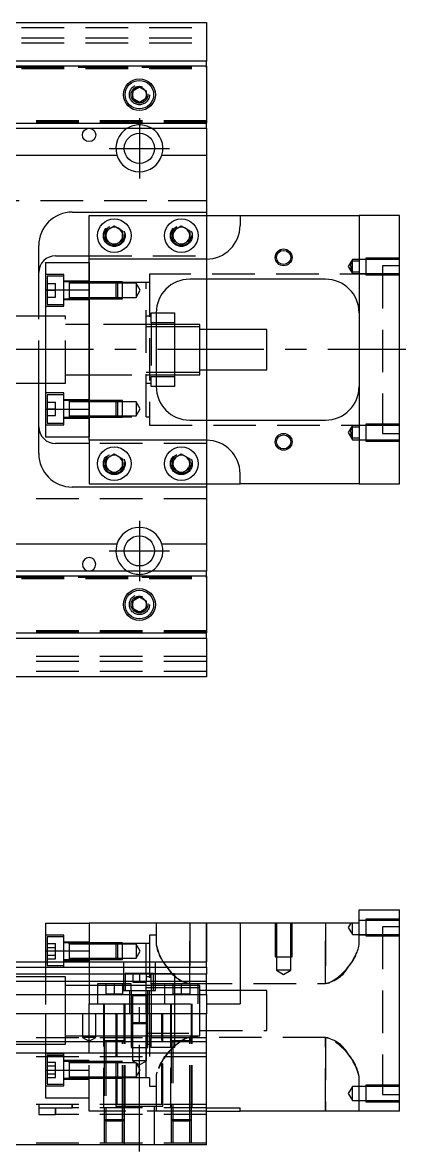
# Model space of a CAD drawing. Header units: millimetres. Extents: x -20 to 986, y -279 to 102.
# Drawn here: x 705.2 to 817.5, y -239 to 97.5 of the extents above; entities that cross this region are included whole.
import ezdxf

# ---------------------------------------------------------------- set-up
doc = ezdxf.new("R2010")
doc.units = ezdxf.units.MM
doc.linetypes.add('CENTER', pattern=[50.8, 31.75, -6.35, 6.35, -6.35])
doc.linetypes.add('DASHED', pattern=[19.05, 12.7, -6.35])
doc.layers.add('CENTER', color=1, linetype='CENTER')

msp = doc.modelspace()

# ---------------------------------------------------------------- linework, layer by layer
at = {"color": 3, "linetype": 'DASHED', "lineweight": -3}
for p, q in [((0, 96), (760, 96)), ((0, 93), (760, 93)), ((0, 91.5), (760, 91.5)), ((0, 84.2), (760, 84.2)), ((455, 84.204452), (760, 84.204452)), ((0, 83.8), (760, 83.8)), ((742.483582, 76.286038), (742.5, 76)), ((760, 68.2), (0, 68.2)), ((760, 67.8), (0, 67.8)), ((760, 67.795548), (455, 67.795548)), ((5.640312, 44.5), (760, 44.5)), ((760, 40), (760, 28)), ((735.477798, 34.364306), (735.5, 34)), ((749.5, 34), (749.520026, 34.346056)), ((725, 28), (760, 28)), ((760, 28), (760, 27)), ((760, 27), (760, 21)), ((807.5, 27.248732), (807.5, 22.248742)), ((817.5, 27.248732), (807.5, 27.248732)), ((725, 26), (725, 17.78342)), ((803.5, 26.848738), (802.287564, 24.748738)), ((802.287564, 24.748738), (803.5, 22.648738)), ((803.016436, 24.911344), (803.060666, 25.226886)), ((803.060666, 25.226886), (803.163852, 25.611128)), ((803.163852, 25.611128), (803.302956, 25.985522)), ((803.302956, 25.985522), (803.5, 26.435254)), ((803.5, 26.435254), (803.5, 26.848738)), ((807.5, 26.848738), (803.5, 26.848738)), ((803.5, 23.06222), (803.5, 26.435794)), ((803.5, 26.435254), (805.5, 26.435254)), ((817.5, 26.848738), (807.5, 26.848738)), ((812.5, 25), (812.5, -25)), ((817.5, 25), (812.5, 25)), ((717.5, 22.42767), (712, 22.42767)), ((712.5, 21.92767), (712.5, 13.42767)), ((717.5, 21.92767), (712.5, 21.92767)), ((717.5, 12.92767), (717.5, 22.42767)), ((725, 20.42767), (717.5, 20.42767)), ((743, 22.5), (743, -22.5)), ((812.5, 22.5), (743, 22.5)), ((803.5, 22.648738), (803.5, 23.06222)), ((805.5, 23.06222), (803.5, 23.06222)), ((803.5, 22.648738), (807.5, 22.648738)), ((807.5, 22.648738), (817.5, 22.648738)), ((807.5, 22.248742), (817.5, 22.248742)), ((712.5, 19.67767), (715, 19.67767)), ((712.5, 17.67767), (715, 17.67767)), ((715, 17.67767), (715, 19.67767)), ((715, 15.67767), (715, 17.67767)), ((719.1, 20.17767), (717.5, 20.17767)), ((719.1, 20.17767), (719.095, 20.17767)), ((719.1, 20.17767), (719.1, 19.92022)), ((719.105, 20.17767), (719.1, 20.17767)), ((724.99998, 20.17767), (719.1, 20.17767)), ((719.1, 19.92022), (719.1, 15.435068)), ((724.99998, 19.77767), (719.1, 19.77767)), ((733.1, 20.17767), (725, 20.17767)), ((733.1, 20.177664), (725, 20.177664)), ((742, 20), (725, 20)), ((733.5, 19.77767), (725, 19.77767)), ((733.1, 15.17767), (733.1, 20.17767)), ((733.5, 19.77767), (733.1, 20.17767)), ((735, 20.177664), (733.10002, 20.177664)), ((733.5, 19.77767), (733.5, 15.57767)), ((735, 19.77767), (733.50002, 19.77767)), ((735, 15.177674), (735, 20.177664)), ((739, 19.77767), (735, 19.77767)), ((739, 19.77767), (739, 15.57767)), ((740.212436, 17.67767), (739, 19.77767)), ((739, 15.57767), (740.212436, 17.67767)), ((742, -20), (742, 20)), ((743, 20), (742, 20)), ((712.5, 15.67767), (715, 15.67767)), ((717.5, 15.17767), (719.1, 15.17767)), ((717.5, 14.92767), (725, 14.92767)), ((719.095, 15.17767), (719.1, 15.17767)), ((719.1, 15.57767), (724.99998, 15.57767)), ((719.1, 15.435068), (719.1, 15.17767)), ((719.1, 15.17767), (719.105, 15.17767)), ((719.1, 15.17767), (724.99998, 15.17767)), ((725, 15.57767), (733.5, 15.57767)), ((725, 15.177674), (733.1, 15.177674)), ((725, 15.17767), (733.1, 15.17767)), ((733.1, 15.17767), (733.5, 15.57767)), ((733.10002, 15.177674), (735, 15.177674)), ((733.50002, 15.57767), (735, 15.57767)), ((735, 15.57767), (739, 15.57767)), ((712, 12.92767), (717.5, 12.92767)), ((712.5, 13.42767), (717.5, 13.42767)), ((743.5, 11), (745, 11)), ((743.5, 8), (743.5, 11)), ((710, -10), (710, 10)), ((718, 10), (712, 10)), ((718, -10), (718, 10)), ((725, 7.5), (718, 7.5)), ((742, 7.5), (725, 7.5)), ((742, 7.5), (741.995, 7.5)), ((743.5, 10), (742, 10)), ((743.5, 7.5), (742, 7.5)), ((742.005, 7.5), (742, 7.5)), ((743.5, 6.75), (742, 6.75)), ((743.5, 8), (743.5, -8)), ((745, 8), (743.5, 8)), ((745, 7.5), (743.5, 7.5)), ((745, 6.75), (743.5, 6.75)), ((750.5, 7.5), (745, 7.5)), ((750.5, 6.75), (745, 6.75)), ((760, 6), (760, -6)), ((712, -10), (718, -10)), ((718, -7.5), (725, -7.5)), ((725, -7.5), (742, -7.5)), ((741.995, -7.5), (742, -7.5)), ((742, -6.75), (743.5, -6.75)), ((742, -7.5), (743.5, -7.5)), ((742, -7.5), (742.005, -7.5)), ((742, -10), (743.5, -10)), ((743.5, -6.75), (745, -6.75)), ((743.5, -7.5), (745, -7.5)), ((743.5, -8), (745, -8)), ((743.5, -11), (743.5, -8)), ((745, -6.75), (750.5, -6.75)), ((745, -7.5), (750.5, -7.5)), ((717.5, -12.92767), (712, -12.92767)), ((712.5, -13.42767), (712.5, -21.92767)), ((717.5, -13.42767), (712.5, -13.42767)), ((717.5, -22.42767), (717.5, -12.92767)), ((745, -11), (743.5, -11)), ((712.5, -15.67767), (715, -15.67767)), ((715, -17.67767), (715, -15.67767)), ((725, -14.92767), (717.5, -14.92767)), ((719.1, -15.17767), (717.5, -15.17767)), ((719.1, -15.17767), (719.095, -15.17767)), ((719.1, -15.17767), (719.1, -15.435118)), ((719.105, -15.17767), (719.1, -15.17767)), ((724.99998, -15.17767), (719.1, -15.17767)), ((719.1, -15.435118), (719.1, -19.920272)), ((724.99998, -15.57767), (719.1, -15.57767)), ((733.1, -15.17767), (725, -15.17767)), ((733.1, -15.177674), (725, -15.177674)), ((733.5, -15.57767), (725, -15.57767)), ((733.1, -20.17767), (733.1, -15.17767)), ((733.5, -15.57767), (733.1, -15.17767)), ((735, -15.177674), (733.10002, -15.177674)), ((733.5, -15.57767), (733.5, -19.77767)), ((735, -15.57767), (733.50002, -15.57767)), ((735, -20.177664), (735, -15.177674)), ((739, -15.57767), (735, -15.57767)), ((739, -15.57767), (739, -19.77767)), ((740.212436, -17.67767), (739, -15.57767)), ((712.5, -17.67767), (715, -17.67767)), ((712.5, -19.67767), (715, -19.67767)), ((715, -19.67767), (715, -17.67767)), ((717.5, -20.17767), (719.1, -20.17767)), ((719.095, -20.17767), (719.1, -20.17767)), ((719.1, -19.77767), (724.99998, -19.77767)), ((719.1, -19.920272), (719.1, -20.17767)), ((719.1, -20.17767), (719.105, -20.17767)), ((719.1, -20.17767), (724.99998, -20.17767)), ((725, -17.78342), (725, -26)), ((725, -19.77767), (733.5, -19.77767)), ((725, -20), (742, -20)), ((725, -20.177664), (733.1, -20.177664)), ((725, -20.17767), (733.1, -20.17767)), ((733.1, -20.17767), (733.5, -19.77767)), ((733.10002, -20.177664), (735, -20.177664)), ((733.50002, -19.77767), (735, -19.77767)), ((735, -19.77767), (739, -19.77767)), ((739, -19.77767), (740.212436, -17.67767)), ((742, -20), (743, -20)), ((712, -22.42767), (717.5, -22.42767)), ((712.5, -21.92767), (717.5, -21.92767)), ((717.5, -20.42767), (725, -20.42767)), ((743, -22.5), (812.5, -22.5)), ((760, -21), (760, -27)), ((803.5, -22.648738), (802.287564, -24.748738)), ((803.163852, -23.886348), (803.302956, -23.511954)), ((803.302956, -23.511954), (803.5, -23.06222)), ((803.5, -23.06222), (803.5, -22.648738)), ((807.5, -22.648738), (803.5, -22.648738)), ((803.5, -26.435254), (803.5, -23.06168)), ((803.5, -23.06222), (805.5, -23.06222)), ((807.5, -22.248742), (807.5, -27.248732)), ((817.5, -22.248742), (807.5, -22.248742)), ((817.5, -22.648738), (807.5, -22.648738)), ((802.287564, -24.748738), (803.5, -26.848738)), ((803.016436, -24.586132), (803.060666, -24.27059)), ((803.060666, -24.27059), (803.163852, -23.886348)), ((803.5, -26.848738), (803.5, -26.435254)), ((805.5, -26.435254), (803.5, -26.435254)), ((803.5, -26.848738), (807.5, -26.848738)), ((807.5, -26.848738), (817.5, -26.848738)), ((812.5, -25), (817.5, -25)), ((760, -28), (725, -28)), ((760, -27), (760, -28)), ((760, -28), (760, -40)), ((807.5, -27.248732), (817.5, -27.248732)), ((735.477798, -33.635694), (735.5, -34)), ((755.477798, -33.635694), (755.5, -34)), ((760, -44.5), (5.640312, -44.5)), ((0, -67.8), (760, -67.8)), ((0, -68.2), (760, -68.2)), ((455, -67.795548), (760, -67.795548)), ((742.483582, -75.713962), (742.5, -76)), ((760, -83.8), (0, -83.8)), ((760, -84.2), (0, -84.2)), ((760, -84.204452), (455, -84.204452)), ((760, -91.5), (0, -91.5)), ((760, -93), (0, -93)), ((760, -96), (0, -96)), ((745, -171.03), (745, -177.402214)), ((755, -188.952252), (755, -171.03)), ((755, -171.03), (755, -188.952252)), ((760, -171.03), (760, -182.53)), ((780.500006, -171.03), (780.500006, -181.03)), ((780.9, -171.03), (780.9, -181.03)), ((785.1, -181.03), (785.1, -171.03)), ((785.499994, -181.03), (785.499994, -171.03)), ((795.5, -171.03), (795.5, -188.952252)), ((795.5, -188.952252), (795.5, -171.03)), ((803.009982, -171.03), (802.287564, -172.281262)), ((803.5, -174.381262), (803.5, -171.03)), ((807.5, -170.181262), (805.5, -170.181262)), ((805.5, -177.402214), (805.5, -171.03)), ((807.5, -169.781268), (807.5, -174.781258)), ((817.5, -169.781268), (807.5, -169.781268)), ((817.5, -170.181262), (807.5, -170.181262)), ((717.5, -174.60233), (712, -174.60233)), ((717.5, -179.35233), (717.5, -174.60233)), ((743, -174.53), (743, -191.03)), ((745, -174.53), (743, -174.53)), ((802.287564, -172.281262), (803.5, -174.381262)), ((803.5, -174.381262), (807.5, -174.381262)), ((812.5, -174.53), (805.5, -174.53)), ((807.5, -174.381262), (817.5, -174.381262)), ((807.5, -174.781258), (817.5, -174.781258)), ((812.5, -172.03), (812.5, -222.03)), ((817.5, -172.03), (812.5, -172.03)), ((712.5, -175.10233), (712.5, -179.35233)), ((717.5, -175.10233), (712.5, -175.10233)), ((712.5, -177.04293), (715, -177.04293)), ((712.5, -178.19763), (715, -178.19763)), ((715, -178.19763), (715, -177.04293)), ((715, -180.507032), (715, -178.19763)), ((725, -176.60233), (717.5, -176.60233)), ((719.1, -176.85233), (717.5, -176.85233)), ((719.1, -176.85233), (719.095, -176.85233)), ((719.1, -176.852326), (719.1, -176.853182)), ((719.1, -176.85233), (719.1, -177.10978)), ((719.1, -177.109798), (719.1, -176.85233)), ((724.99998, -176.85233), (719.1, -176.85233)), ((719.105, -176.85233), (719.1, -176.85233)), ((719.1, -177.10978), (719.1, -179.35233)), ((724.99998, -177.25233), (719.1, -177.25233)), ((733.1, -176.85233), (725, -176.85233)), ((733.100006, -176.852336), (725, -176.852336)), ((733.27767, -177.03), (725, -177.03)), ((733.5, -177.25233), (725, -177.25233)), ((733.1, -179.35233), (733.1, -176.85233)), ((733.5, -177.25233), (733.1, -176.85233)), ((735, -176.852336), (733.10002, -176.852336)), ((735, -177.03), (733.27767, -177.03)), ((733.5, -177.25233), (733.5, -181.45233)), ((735, -177.25233), (733.50002, -177.25233)), ((735, -181.852326), (735, -176.852336)), ((742, -177.03), (735, -177.03)), ((739, -177.25233), (735, -177.25233)), ((739, -177.25233), (739, -181.45233)), ((740.212436, -179.35233), (739, -177.25233)), ((742, -186.03), (742, -177.03)), ((743, -177.03), (742, -177.03)), ((712.5, -179.35233), (712.5, -182.53)), ((712.5, -180.507032), (715, -180.507032)), ((712.5, -181.661732), (715, -181.661732)), ((715, -181.661732), (715, -180.507032)), ((717.5, -184.10233), (717.5, -179.35233)), ((719.1, -179.2023), (719.1, -179.48317)), ((719.1, -179.35233), (719.1, -181.119324)), ((719.1, -181.119324), (719.1, -181.594932)), ((719.1, -181.119328), (719.1, -181.852336)), ((719.1, -181.45233), (724.99998, -181.45233)), ((719.1, -181.594932), (719.1, -181.85233)), ((725, -181.45233), (733.5, -181.45233)), ((733.1, -181.85233), (733.1, -179.35233)), ((733.1, -181.85233), (733.5, -181.45233)), ((733.50002, -181.45233), (735, -181.45233)), ((735, -181.45233), (739, -181.45233)), ((739, -181.45233), (740.212436, -179.35233)), ((780.500006, -181.03), (785.499994, -181.03)), ((780.9, -181.03), (780.9, -185.03)), ((785.1, -185.03), (785.1, -181.03)), ((712, -182.53), (712, -198.03)), ((712, -184.10233), (717.5, -184.10233)), ((712.5, -182.53), (712.5, -183.60233)), ((712.5, -183.60233), (717.5, -183.60233)), ((717.5, -181.85233), (719.1, -181.85233)), ((717.5, -182.10233), (725, -182.10233)), ((719.095, -181.85233), (719.1, -181.85233)), ((719.1, -181.85233), (724.99998, -181.85233)), ((719.1, -181.85233), (719.105, -181.85233)), ((725, -181.852326), (733.1, -181.852326)), ((725, -181.85233), (733.1, -181.85233)), ((725, -182.53), (725, -195.03)), ((733.10002, -181.852326), (735, -181.852326)), ((735.25, -182.53), (735.25, -191.03)), ((744.75, -191.03), (744.75, -182.53)), ((783, -185.03), (780.9, -185.03)), ((780.9, -185.03), (783, -186.242436)), ((785.1, -185.03), (783, -185.03)), ((783, -186.242436), (785.1, -185.03)), ((712, -187.03), (703, -187.03)), ((718, -187.03), (712, -187.03)), ((718, -197.03), (718, -187.03)), ((744.25, -186.03), (735.75, -186.03)), ((735.75, -186.03), (735.75, -191.03)), ((738, -186.03), (738, -188.53)), ((740, -186.03), (740, -188.53)), ((742, -186.03), (742, -188.53)), ((743.5, -187.03), (742, -187.03)), ((743.5, -189.03), (743.5, -186.03)), ((744.25, -186.03), (750.5, -186.03)), ((744.25, -191.03), (744.25, -186.03)), ((750.5, -186.03), (750.5, -189.03)), ((725, -189.53), (718, -189.53)), ((727.5, -189.53), (725, -189.53)), ((735.75, -189.03), (727.5, -189.03)), ((727.5, -189.03), (727.5, -195.03)), ((735.75, -189.53), (727.5, -189.53)), ((730, -189.03), (730, -192.03)), ((732.5, -189.03), (732.5, -192.03)), ((735, -189.03), (735, -192.03)), ((735.25, -191.03), (744.75, -191.03)), ((737.5, -189.03), (735.75, -189.03)), ((737.5, -189.53), (735.75, -189.53)), ((737, -191.03), (737, -198.03)), ((737.5, -191.03), (737.5, -189.03)), ((742, -189.53), (737.5, -189.53)), ((737.5, -191.03), (737.5, -192.63)), ((738, -188.53), (740, -188.53)), ((740, -188.53), (742, -188.53)), ((742, -189.53), (741.995, -189.53)), ((742, -191.03), (742, -188.53)), ((742.005, -189.53), (742, -189.53)), ((743.5, -189.53), (742, -189.53)), ((743.5, -190.28), (742, -190.28)), ((742, -192.628864), (742, -191.03)), ((742.5, -192.63), (742.5, -191.03)), ((743, -198.03), (743, -191.03)), ((744.25, -189.03), (743.5, -189.03)), ((743.5, -189.03), (743.5, -191.03)), ((744.25, -189.53), (743.5, -189.53)), ((744.25, -190.28), (743.5, -190.28)), ((743.5, -191.03), (743.5, -195.03)), ((747.5, -189.03), (744.25, -189.03)), ((747.5, -189.53), (744.25, -189.53)), ((747.5, -190.28), (744.25, -190.28)), ((757.5, -189.03), (747.5, -189.03)), ((747.5, -189.03), (747.5, -195.03)), ((750.5, -189.53), (747.5, -189.53)), ((750.5, -190.28), (747.5, -190.28)), ((750, -189.03), (750, -192.03)), ((750.5, -189.03), (750.5, -195.03)), ((757.5, -189.53), (750.5, -189.53)), ((757.5, -190.28), (750.5, -190.28)), ((752.5, -189.03), (752.5, -192.03)), ((755, -188.952252), (795.5, -188.952252)), ((755, -189.03), (755, -192.03)), ((757.5, -195.03), (757.5, -189.03)), ((758, -189.53), (757.5, -189.53)), ((758, -190.28), (757.5, -190.28)), ((758, -195.03), (758, -189.53)), ((760, -191.03), (758, -191.03)), ((770, -191.03), (760, -191.03)), ((778, -191.03), (770, -191.03)), ((778, -197.03), (778, -191.03)), ((795.847748, -188.936468), (795.5, -188.952252)), ((796.192382, -188.890138), (795.847748, -188.936468)), ((796.427222, -188.841004), (796.192382, -188.890138)), ((725, -198.03), (725, -195.03)), ((725, -195.03), (737.5, -195.03)), ((729.25, -195.03), (729.25, -226.03)), ((729.5, -195.03), (729.5, -198.03)), ((730, -192.03), (732.5, -192.03)), ((732.5, -192.03), (735, -192.03)), ((735.5, -206.035), (735.5, -195.03)), ((735.75, -226.03), (735.75, -195.03)), ((737.5, -192.625), (737.5, -192.63)), ((737.5, -192.63), (737.757448, -192.63)), ((737.757468, -192.63), (737.5, -192.63)), ((737.5, -192.63), (737.5, -198.02998)), ((737.5, -192.63), (737.5, -192.635)), ((737.5, -195.03), (737.9, -195.03)), ((742.242552, -192.63), (737.757468, -192.63)), ((737.9, -192.63), (737.9, -198.02998)), ((737.9, -195.03), (742.1, -195.03)), ((742, -195.03), (742, -192.628864)), ((742, -197.03), (742, -195.03)), ((742.1, -198.02998), (742.1, -192.63)), ((742.1, -195.03), (742.5, -195.03)), ((742.5, -192.63), (742.242552, -192.63)), ((742.242602, -192.63), (742.5, -192.63)), ((742.5, -192.63), (742.5, -192.625)), ((742.5, -198.02998), (742.5, -192.63)), ((742.5, -192.635), (742.5, -192.63)), ((742.5, -195.03), (760, -195.03)), ((743.5, -195.03), (743.5, -205.03)), ((749.25, -195.03), (749.25, -226.03)), ((749.5, -195.03), (749.5, -206.035)), ((750, -192.03), (752.5, -192.03)), ((750.5, -195.03), (750.5, -205.03)), ((752.5, -192.03), (755, -192.03)), ((755.5, -206.035), (755.5, -195.03)), ((755.75, -226.03), (755.75, -195.03)), ((758, -197.03), (758, -195.03)), ((712, -198.03), (712, -206.33)), ((718, -198.03), (718, -197.03)), ((718, -206.33), (718, -198.03)), ((723, -198.03), (723, -205.03)), ((725, -206.33), (725, -198.03)), ((727, -205.03), (727, -198.03)), ((729.5, -198.03), (729.5, -206.03)), ((733, -198.03), (733, -225.53)), ((733.291796, -198.03), (733.291796, -225.03)), ((737.5, -198.03), (737.5, -200.63)), ((737.500006, -198.03), (737.500006, -200.630006)), ((737.9, -198.03), (737.9, -201.03)), ((742, -217.03), (742, -197.03)), ((742.1, -201.03), (742.1, -198.03)), ((742.499994, -200.630006), (742.499994, -198.03)), ((742.5, -200.63), (742.5, -198.03)), ((743, -198.03), (743, -219.53)), ((746.708204, -225.03), (746.708204, -198.03)), ((747, -225.53), (747, -198.03)), ((758, -204.53), (758, -197.03)), ((778, -203.03), (778, -197.03)), ((737.5, -200.63), (742.5, -200.63)), ((737.5, -200.63), (737.9, -201.03)), ((737.500006, -200.63002), (737.500006, -206.33)), ((742.1, -201.03), (737.9, -201.03)), ((737.9, -201.03002), (737.9, -208.03)), ((742.1, -201.03), (742.5, -200.63)), ((742.1, -208.03), (742.1, -201.03002)), ((742.499994, -206.33), (742.499994, -200.63002)), ((760, -205.18), (0, -205.18)), ((718, -204.53), (725, -204.53)), ((727, -205.03), (723, -205.03)), ((723, -205.03), (725, -206.1847)), ((725, -204.53), (729.5, -204.53)), ((725, -206.1847), (727, -205.03)), ((729.5, -204.53), (742.005, -204.53)), ((741.995, -204.53), (750.5, -204.53)), ((742, -203.78), (758, -203.78)), ((742.005, -204.53), (750.5, -204.53)), ((743.5, -205.03), (750.5, -205.03)), ((743.5, -208.03), (743.5, -205.03)), ((750.5, -204.53), (758, -204.53)), ((750.5, -205.03), (750.5, -208.03)), ((754.072778, -205.218996), (754.258914, -205.178876)), ((755, -205.107748), (754.255708, -205.17949)), ((754.258914, -205.178876), (755, -205.107748)), ((795.5, -205.107748), (755, -205.107748)), ((755, -206.02998), (755, -205.107748)), ((755, -205.107748), (755, -206.02998)), ((758, -203.03), (778, -203.03)), ((795.5, -205.107748), (795.5, -227.03)), ((795.5, -227.03), (795.5, -205.107748)), ((795.847748, -205.123532), (795.5, -205.107748)), ((796.192382, -205.169862), (795.847748, -205.123532)), ((796.427222, -205.218996), (796.192382, -205.169862)), ((703.291796, -207.03), (712, -207.03)), ((712, -206.33), (712, -209.73)), ((712, -207.03), (716.708204, -207.03)), ((716.708204, -207.03), (718, -207.03)), ((718, -207.03), (718, -206.33)), ((725, -209.73), (725, -206.33)), ((735.500006, -206.03), (729.499994, -206.03)), ((735.500006, -206.03), (729.499994, -206.03)), ((729.5, -206.025), (729.5, -206.03)), ((729.849602, -206.03), (729.5, -206.03)), ((729.5, -206.03), (729.5, -206.33)), ((729.5, -206.03), (729.5, -206.035)), ((729.5, -206.33), (729.5, -209.73)), ((730, -206.03), (730, -206.33)), ((730, -206.33), (730, -209.73)), ((735, -226.02998), (735, -206.03)), ((735.5, -206.03), (735.15035, -206.03)), ((735.5, -226.02998), (735.5, -206.025)), ((737.500006, -206.33), (737.500006, -208.03)), ((737.500006, -208.03), (742.499994, -208.03)), ((737.9, -208.03), (737.9, -212.03)), ((742, -207.03), (743.5, -207.03)), ((742.1, -212.03), (742.1, -208.03)), ((742.499994, -208.03), (742.499994, -206.33)), ((750.5, -208.03), (743.5, -208.03)), ((749.5, -206.025), (749.5, -226.02998)), ((749.5, -206.03), (749.84965, -206.03)), ((749.849602, -206.03), (749.5, -206.03)), ((755.15035, -206.03), (749.849602, -206.03)), ((750, -206.03), (750, -226.02998)), ((755, -226.02998), (755, -206.03)), ((755.150204, -206.03), (755.5, -206.03)), ((755.5, -206.03), (755.15035, -206.03)), ((755.5, -226.02998), (755.5, -206.025)), ((760, -210.88), (0, -210.88)), ((712, -209.73), (712, -214.81342)), ((717.5, -209.95767), (712, -209.95767)), ((712.5, -210.45767), (712.5, -214.70767)), ((716.708204, -210.45767), (712.5, -210.45767)), ((717.5, -210.45767), (716.708204, -210.45767)), ((717.5, -214.70767), (717.5, -209.95767)), ((725, -211.95767), (717.5, -211.95767)), ((725, -226.03), (725, -209.73)), ((729.5, -209.73), (729.5, -226.02998)), ((730, -209.73), (730, -226.02998)), ((712, -214.81342), (712, -223.03)), ((712, -214.81342), (716.708204, -214.81342)), ((712.5, -212.398268), (715, -212.398268)), ((712.5, -213.552968), (715, -213.552968)), ((712.5, -214.70767), (712.5, -218.95767)), ((715, -213.552968), (715, -212.398268)), ((715, -215.86237), (715, -213.552968)), ((716.708204, -214.81342), (725, -214.81342)), ((719.1, -212.20767), (717.5, -212.20767)), ((717.5, -219.45767), (717.5, -214.70767)), ((719.1, -212.20767), (719.095, -212.20767)), ((719.1, -212.207664), (719.1, -212.60767)), ((719.1, -212.20767), (719.1, -212.465118)), ((719.1, -212.465136), (719.1, -212.20767)), ((724.99998, -212.20767), (719.1, -212.20767)), ((719.105, -212.20767), (719.1, -212.20767)), ((719.1, -212.465118), (719.1, -214.70767)), ((724.99998, -212.60767), (719.1, -212.60767)), ((719.1, -214.565624), (719.1, -214.849714)), ((719.1, -214.70767), (719.1, -216.950272)), ((729.5, -212.20767), (725, -212.20767)), ((729.5, -212.207674), (725, -212.207674)), ((729.5, -212.60767), (725, -212.60767)), ((730, -212.20767), (729.5, -212.20767)), ((730, -212.207674), (729.5, -212.207674)), ((730, -212.60767), (729.5, -212.60767)), ((733.1, -212.20767), (730, -212.20767)), ((733.1, -212.207674), (730, -212.207674)), ((733.5, -212.60767), (730, -212.60767)), ((733.1, -214.70767), (733.1, -212.20767)), ((733.5, -212.60767), (733.1, -212.20767)), ((733.1, -217.20767), (733.1, -214.70767)), ((735, -212.207674), (733.10002, -212.207674)), ((733.5, -212.60767), (733.5, -214.70767)), ((733.5, -214.70767), (733.5, -216.80767)), ((735, -212.60767), (733.50002, -212.60767)), ((739, -212.60767), (735, -212.60767)), ((742.1, -212.03), (737.9, -212.03)), ((737.9, -212.03), (740, -213.242436)), ((739, -212.60767), (739, -216.80767)), ((740.212436, -214.70767), (739, -212.60767)), ((739, -216.80767), (740.212436, -214.70767)), ((740, -213.242436), (742.1, -212.03)), ((712.5, -215.86237), (715, -215.86237)), ((712.5, -217.01707), (715, -217.01707)), ((715, -217.01707), (715, -215.86237)), ((717.5, -217.20767), (719.105, -217.20767)), ((717.5, -217.45767), (725, -217.45767)), ((719.095, -217.20767), (724.99998, -217.20767)), ((719.1, -216.80767), (719.1, -217.207674)), ((719.1, -216.80767), (724.99998, -216.80767)), ((719.1, -217.20767), (719.1, -216.95022)), ((719.1, -216.950272), (719.1, -217.20767)), ((719.1, -216.950272), (719.1, -217.20767)), ((725, -216.80767), (729.5, -216.80767)), ((725, -217.03), (729.5, -217.03)), ((725, -217.207664), (729.5, -217.207664)), ((725, -217.20767), (729.5, -217.20767)), ((729.5, -216.80767), (730, -216.80767)), ((729.5, -217.03), (730, -217.03)), ((729.5, -217.207664), (730, -217.207664)), ((729.5, -217.20767), (730, -217.20767)), ((730, -216.80767), (733.5, -216.80767)), ((730, -217.03), (742, -217.03)), ((730, -217.207664), (733.1, -217.207664)), ((730, -217.20767), (733.1, -217.20767)), ((733.1, -217.20767), (733.5, -216.80767)), ((733.10002, -217.207664), (735, -217.207664)), ((733.50002, -216.80767), (735, -216.80767)), ((735, -216.80767), (739, -216.80767)), ((742, -217.03), (743, -217.03)), ((745, -216.657786), (745, -227.03)), ((805.5, -227.03), (805.5, -216.657786)), ((712, -219.45767), (717.5, -219.45767)), ((712.5, -218.95767), (717.5, -218.95767)), ((743, -219.53), (745, -219.53)), ((803.5, -219.678738), (802.287564, -221.778738)), ((802.287564, -221.778738), (803.5, -223.878738)), ((803.5, -223.878738), (803.5, -219.678738)), ((807.5, -219.678738), (803.5, -219.678738)), ((805.5, -219.53), (812.5, -219.53)), ((807.5, -219.278742), (807.5, -224.278732)), ((817.5, -219.278742), (807.5, -219.278742)), ((817.5, -219.678738), (807.5, -219.678738)), ((812.5, -222.03), (817.5, -222.03)), ((760, -225.03), (0, -225.03)), ((710, -225.03), (710, -226.03)), ((712, -223.03), (725, -223.03)), ((720, -226.03), (720, -225.03)), ((720, -225.03), (720, -226.03)), ((746.708204, -225.03), (733.291796, -225.03)), ((803.5, -223.878738), (807.5, -223.878738)), ((807.5, -223.878738), (817.5, -223.878738)), ((807.5, -224.278732), (817.5, -224.278732)), ((710, -226.03), (720, -226.03)), ((710, -226.03), (710, -228.03)), ((710, -228.03), (715, -228.03)), ((715, -228.03), (715, -226.03)), ((715, -226.03), (715, -228.03)), ((760, -228.03), (715, -228.03)), ((760, -226.03), (720, -226.03)), ((725, -227.03), (725, -226.03)), ((755, -227.03), (725, -227.03)), ((729.5, -226.03), (729.5, -229.53)), ((729.500006, -226.03), (729.500006, -229.530006)), ((730, -226.03), (730, -230.03)), ((733, -225.53), (740, -225.53)), ((735, -230.03), (735, -226.03)), ((735.499994, -229.530006), (735.499994, -226.03)), ((735.5, -225.53), (735.5, -237.03)), ((735.5, -229.53), (735.5, -226.03)), ((740, -225.53), (747, -225.53)), ((744.5, -237.03), (744.5, -225.53)), ((749.5, -226.03), (749.5, -229.53)), ((749.500006, -226.03), (749.500006, -229.530006)), ((750, -226.03), (750, -230.03)), ((755, -230.03), (755, -226.03)), ((755.5, -227.03), (755, -227.03)), ((755.499994, -229.530006), (755.499994, -226.03)), ((755.5, -229.53), (755.5, -226.03)), ((760, -227.03), (755.5, -227.03)), ((729.5, -229.53), (735.5, -229.53)), ((729.5, -229.53), (730, -230.03)), ((729.500006, -229.53002), (729.500006, -236.53)), ((735, -230.03), (730, -230.03)), ((730, -230.03002), (730, -236.53)), ((735, -230.03), (735.5, -229.53)), ((735, -236.53), (735, -230.03002)), ((735.499994, -236.53), (735.499994, -229.53002)), ((749.5, -229.53), (755.5, -229.53)), ((749.5, -229.53), (750, -230.03)), ((749.500006, -229.53002), (749.500006, -236.53)), ((755, -230.03), (750, -230.03)), ((750, -230.03002), (750, -236.53)), ((755, -230.03), (755.5, -229.53)), ((755, -236.53), (755, -230.03002)), ((755.499994, -236.53), (755.499994, -229.53002)), ((760, -236.53), (6.499992, -236.53))]:
    msp.add_line(p, q, dxfattribs=at)
at = {"color": 7, "linetype": 'Continuous', "lineweight": -3}
for p, q in [((455, 97.5), (760, 97.5)), ((760, 97.5), (760, 86)), ((760, 86), (455, 86)), ((760, 84.460392), (455, 84.460392)), ((760, 84.460392), (760, 86)), ((760, 84.460392), (760, 67.539608)), ((738, 77.1547), (740, 78.309402)), ((740, 78.309402), (742, 77.1547)), ((738, 74.8453), (738, 77.1547)), ((740, 73.690598), (738, 74.8453)), ((742, 74.8453), (740, 73.690598)), ((742, 77.1547), (742, 74.8453)), ((455, 67.539608), (760, 67.539608)), ((760, 66), (760, 67.539608)), ((455, 66), (760, 66)), ((760, 66), (760, 58)), ((626.708204, 58), (733.291796, 58)), ((746.708204, 58), (760, 58)), ((760, 58), (760, 41)), ((720, 41), (760, 41)), ((760, 41), (760, 40)), ((725, 27), (725, 40)), ((725, 40), (770, 40)), ((770, 40), (770, 37)), ((770, 40), (805.5, 40)), ((805.5, 40), (805.5, -40)), ((817.5, 40), (805.5, 40)), ((817.5, -40), (817.5, 40)), ((730, 35.443376), (732.5, 36.886752)), ((730, 32.556624), (730, 35.443376)), ((732.5, 36.886752), (735, 35.443376)), ((735, 35.443376), (735, 32.556624)), ((750, 35.443376), (752.5, 36.886752)), ((750, 32.556624), (750, 35.443376)), ((752.5, 36.886752), (755, 35.443376)), ((755, 35.443376), (755, 32.556624)), ((710, 10), (710, 31)), ((732.5, 31.113248), (730, 32.556624)), ((735, 32.556624), (732.5, 31.113248)), ((752.5, 31.113248), (750, 32.556624)), ((755, 32.556624), (752.5, 31.113248)), ((715, 28), (725, 28)), ((725, 17.78342), (725, 27)), ((760, 27), (725, 27)), ((712, 26), (725, 26)), ((712, 26), (712, 17.78342)), ((795.5, 21), (755, 21)), ((760, 21), (760, 6)), ((712, 17.78342), (712, -17.78342)), ((712, 17.78342), (725, 17.78342)), ((725, 17.78342), (725, -17.78342)), ((725, -17.78342), (725, 17.78342)), ((745, 11), (750.5, 11)), ((745, 11), (745, -11)), ((750.5, 11), (750.5, 8)), ((712, 10), (703, 10)), ((750.5, 8), (745, 8)), ((750.5, 8), (750.5, -8)), ((758, 7.5), (750.5, 7.5)), ((758, 6.75), (750.5, 6.75)), ((758, -7.5), (758, 7.5)), ((778, 6), (758, 6)), ((778, -6), (778, 6)), ((758, -6), (778, -6)), ((760, -6), (760, -21)), ((703, -10), (712, -10)), ((710, -31), (710, -10)), ((745, -8), (750.5, -8)), ((750.5, -6.75), (758, -6.75)), ((750.5, -7.5), (758, -7.5)), ((750.5, -8), (750.5, -11)), ((750.5, -11), (745, -11)), ((712, -17.78342), (712, -26)), ((712, -17.78342), (725, -17.78342)), ((725, -27), (725, -17.78342)), ((755, -21), (795.5, -21)), ((712, -26), (725, -26)), ((725, -28), (715, -28)), ((760, -27), (725, -27)), ((725, -27), (725, -40)), ((730, -32.556624), (732.5, -31.113248)), ((730, -35.443376), (730, -32.556624)), ((732.5, -31.113248), (735, -32.556624)), ((735, -32.556624), (735, -35.443376)), ((750, -32.556624), (752.5, -31.113248)), ((750, -35.443376), (750, -32.556624)), ((752.5, -31.113248), (755, -32.556624)), ((755, -32.556624), (755, -35.443376)), ((732.5, -36.886752), (730, -35.443376)), ((735, -35.443376), (732.5, -36.886752)), ((752.5, -36.886752), (750, -35.443376)), ((755, -35.443376), (752.5, -36.886752)), ((770, -40), (770, -37)), ((725, -40), (770, -40)), ((760, -40), (760, -41)), ((805.5, -40), (770, -40)), ((805.5, -40), (817.5, -40)), ((760, -41), (720, -41)), ((760, -41), (760, -58)), ((733.291796, -58), (626.708204, -58)), ((760, -58), (746.708204, -58)), ((760, -58), (760, -66)), ((760, -66), (455, -66)), ((760, -67.539608), (760, -66)), ((760, -67.539608), (455, -67.539608)), ((760, -67.539608), (760, -84.460392)), ((738, -74.8453), (740, -73.690598)), ((740, -73.690598), (742, -74.8453)), ((738, -77.1547), (738, -74.8453)), ((740, -78.309402), (738, -77.1547)), ((742, -77.1547), (740, -78.309402)), ((742, -74.8453), (742, -77.1547)), ((455, -84.460392), (760, -84.460392)), ((455, -86), (760, -86)), ((760, -86), (760, -84.460392)), ((760, -86), (760, -97.5)), ((760, -97.5), (455, -97.5)), ((805.5, -171.03), (805.5, -167.03)), ((805.5, -167.03), (817.5, -167.03)), ((817.5, -227.03), (817.5, -167.03)), ((712, -171.03), (725, -171.03)), ((712, -171.03), (712, -179.24658)), ((760, -171.03), (725, -171.03)), ((725, -171.03), (725, -182.53)), ((760, -182.53), (760, -171.03)), ((770, -171.03), (760, -171.03)), ((770, -171.03), (770, -195.03)), ((805.5, -171.03), (770, -171.03)), ((712, -179.24658), (725, -179.24658)), ((712, -179.24658), (712, -182.53)), ((454.5, -182.53), (760, -182.53)), ((454.5, -184.069608), (760, -184.069608)), ((760, -184.069608), (760, -182.53)), ((760, -184.069608), (760, -186.15154)), ((760, -186.15154), (454.5, -186.15154)), ((760, -188.366666), (454.5, -188.366666)), ((760, -188.366666), (760, -186.15154)), ((760, -192.211934), (760, -188.366666)), ((454.5, -192.211934), (760, -192.211934)), ((760, -192.211934), (760, -198.03)), ((760, -195.03), (770, -195.03)), ((760, -198.03), (0, -198.03)), ((760, -206.33), (760, -198.03)), ((760, -206.33), (0, -206.33)), ((760, -209.73), (760, -206.33)), ((760, -209.73), (0, -209.73)), ((760, -237.03), (760, -209.73)), ((760, -226.03), (770, -226.03)), ((760, -227.03), (770, -227.03)), ((770, -227.03), (770, -226.03)), ((817.5, -227.03), (770, -227.03)), ((760, -237.03), (0, -237.03))]:
    msp.add_line(p, q, dxfattribs=at)
for centre, radius in [((740, 76), 4.75), ((740, 76), 4.25), ((725, 64), 2), ((740, 60), 4.5), ((732.5, 34), 5), ((752.5, 34), 5), ((783, 27.5), 2.1), ((783, -27.5), 2.1), ((732.5, -34), 5), ((752.5, -34), 5), ((740, -60), 4.5), ((740, -76), 4.75), ((740, -76), 4.25)]:
    msp.add_circle(centre, radius, dxfattribs=at)
at = {"color": 3, "linetype": 'DASHED', "lineweight": -3}
for centre, radius in [((740, 76), 3), ((740, 76), 2.5), ((732.5, 34), 3.25), ((752.5, 34), 3.25), ((732.5, 34), 3), ((752.5, 34), 3), ((732.5, -34), 3.25), ((732.5, -34), 3), ((752.5, -34), 3.25), ((752.5, -34), 3), ((740, -76), 3), ((740, -76), 2.5)]:
    msp.add_circle(centre, radius, dxfattribs=at)
at = {"color": 3, "linetype": 'Continuous', "lineweight": -2}
for centre in [(783, 27.5), (783, -27.5)]:
    msp.add_circle(centre, 2.5, dxfattribs=at)
at = {"color": 7, "linetype": 'Continuous', "lineweight": -3}
for centre, radius, start, end in [((740, 76), 2.1, 137.75279, 162.24721), ((740, 76), 2.1, 102.24721, 137.75279), ((740, 76), 2.1, 77.75279, 102.24721), ((740, 76), 2.1, 42.24721, 77.75279), ((740, 76), 2.1, 17.75279, 42.24721), ((740, 76), 2.1, 162.24721, 180), ((740, 76), 2.1, 180, 197.75279), ((740, 76), 2.1, 197.75279, 222.24721), ((740, 76), 2.1, 222.24721, 257.75279), ((740, 76), 2.1, 282.24721, 317.75279), ((740, 76), 2.1, 317.75279, 342.24721), ((740, 76), 2.1, 342.24721, 17.75279), ((740, 76), 2.1, 257.75279, 282.24721), ((740, 60), 7, 121.002719, 196.60155), ((740, 60), 7, 343.39845, 58.997281), ((740, 60), 7, 196.60155, 343.39845), ((720, 31), 10, 90, 180), ((732.5, 34), 2.5, 120, 180), ((732.5, 34), 2.5, 180, 240), ((732.5, 34), 2.5, 60, 120), ((732.5, 34), 2.5, 0, 60), ((732.5, 34), 2.5, 300, 0), ((752.5, 34), 2.5, 120, 180), ((752.5, 34), 2.5, 180, 240), ((752.5, 34), 2.5, 60, 120), ((752.5, 34), 2.5, 0, 60), ((752.5, 34), 2.5, 300, 0), ((760, 37), 10, 270, 0), ((732.5, 34), 2.5, 240, 300), ((752.5, 34), 2.5, 240, 300), ((715, 23), 5, 90, 180), ((755, 11), 10, 90, 180), ((795.5, 11), 10, 0, 90), ((755, -11), 10, 180, 270), ((795.5, -11), 10, 270, 0), ((715, -23), 5, 180, 270), ((760, -37), 10, 0, 90), ((720, -31), 10, 180, 270), ((732.5, -34), 2.5, 120, 180), ((732.5, -34), 2.5, 60, 120), ((732.5, -34), 2.5, 0, 60), ((752.5, -34), 2.5, 120, 180), ((752.5, -34), 2.5, 60, 120), ((752.5, -34), 2.5, 0, 60), ((732.5, -34), 2.5, 180, 240), ((732.5, -34), 2.5, 240, 300), ((732.5, -34), 2.5, 300, 0), ((752.5, -34), 2.5, 180, 240), ((752.5, -34), 2.5, 240, 300), ((752.5, -34), 2.5, 300, 0), ((740, -60), 7, 16.60155, 163.39845), ((740, -60), 7, 163.39845, 238.997281), ((740, -60), 7, 301.002719, 16.60155), ((725, -64), 2, 90, 270), ((725, -64), 2, 270, 90), ((740, -76), 2.1, 102.24721, 137.75279), ((740, -76), 2.1, 77.75279, 102.24721), ((740, -76), 2.1, 42.24721, 77.75279), ((740, -76), 2.1, 162.24721, 180), ((740, -76), 2.1, 180, 197.75279), ((740, -76), 2.1, 137.75279, 162.24721), ((740, -76), 2.1, 197.75279, 222.24721), ((740, -76), 2.1, 17.75279, 42.24721), ((740, -76), 2.1, 317.75279, 342.24721), ((740, -76), 2.1, 342.24721, 17.75279), ((740, -76), 2.1, 222.24721, 257.75279), ((740, -76), 2.1, 257.75279, 282.24721), ((740, -76), 2.1, 282.24721, 317.75279)]:
    msp.add_arc(centre, radius, start, end, dxfattribs=at)
at = {"color": 3, "linetype": 'DASHED', "lineweight": -3}
for centre, radius, start, end in [((740, 60), 7, 58.997281, 121.002719), ((806.951784, 24.952686), 3.935565, 180.60188226, 208.70854311), ((806.95178, -24.544789), 3.935561, 180.60189743, 208.70855827), ((740, -60), 7, 238.997281, 301.002719), ((757.917859, -175.180248), 13.107563, 189.759785, 221.86184955), ((761.674954, -173.657528), 17.090252, 192.656903, 229.161821), ((788.4387, -173.187365), 17.574211, 297.03658446, 346.12340483), ((792.582141, -175.180248), 13.107563, 318.13815045, 350.240215), ((756.823107, -179.295691), 9.827151, 208.11991306, 259.3087055), ((793.676893, -179.295691), 9.827151, 280.6912945, 331.88008694), ((755.637516, -182.273702), 6.70891, 220.013548, 264.547231), ((762.0613, -220.872635), 17.574211, 117.03658446, 166.12340483), ((761.78864, -220.975156), 17.499947, 115.49641242, 161.42811956), ((793.676893, -214.764309), 9.827151, 28.11991306, 79.3087055), ((788.4387, -220.872635), 17.574211, 13.87659517, 62.96341554), ((792.582141, -218.879752), 13.107563, 9.759785, 41.86184955), ((749.622059, -216.749601), 4.622971, 163.04601178, 178.86199356)]:
    msp.add_arc(centre, radius, start, end, dxfattribs=at)
at = {"layer": 'CENTER', "color": 1, "linetype": 'CENTER', "lineweight": -3}
for p, q in [((740, 69), (740, 51)), ((731, 60), (749, 60)), ((827.945, 0), (-20, 0)), ((740, -51), (740, -69)), ((731, -60), (749, -60)), ((740, -239.03), (740, -196.03))]:
    msp.add_line(p, q, dxfattribs=at)

doc.saveas('drawing.dxf')
